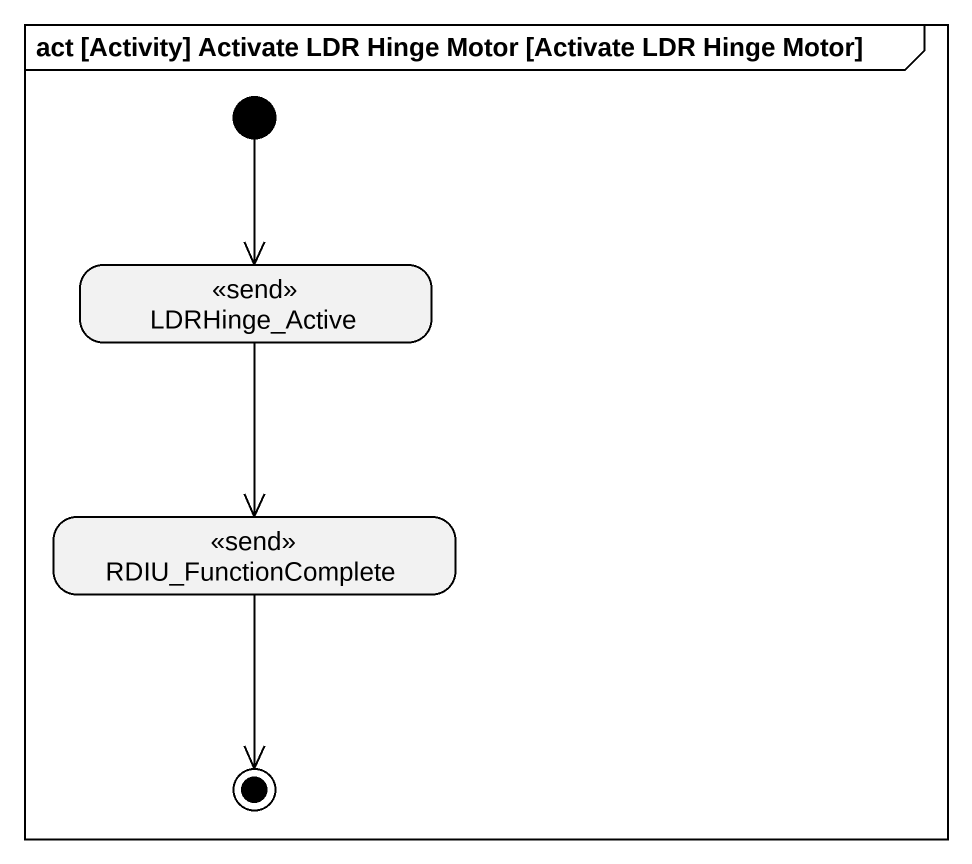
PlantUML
@startuml
mainframe act [Activity] Activate LDR Hinge Motor [Activate LDR Hinge Motor]
hide empty description
state LDRHinge_Active <<send>>
state RDIU_FunctionComplete <<send>>
[*] --> LDRHinge_Active
LDRHinge_Active --> RDIU_FunctionComplete
RDIU_FunctionComplete --> [*]
@enduml
